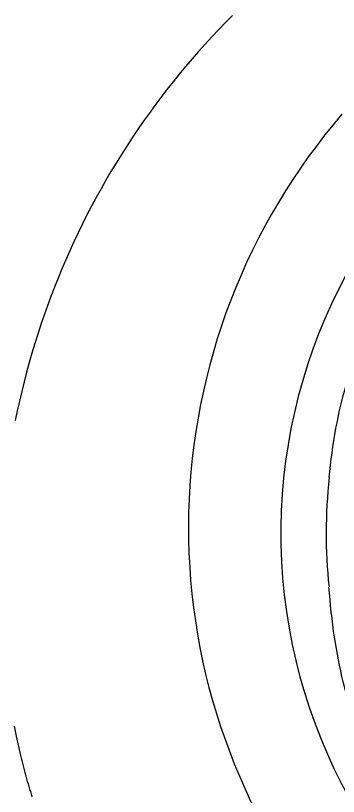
# Model space of a CAD drawing. Extents: x 941 to 1034, y 781 to 934.
# Drawn here: x 980.794 to 982.542, y 804.088 to 808.316 of the extents above; entities that cross this region are included whole.
import ezdxf

# ---------------------------------------------------------------- set-up
doc = ezdxf.new("R2010")
doc.units = 0
doc.header["$MEASUREMENT"] = 0
doc.layers.add('1', color=4, linetype='Continuous')

# ---------------------------------------------------------------- blocks, each defined once
blk = doc.blocks.new('main_control')
at = {"color": 4, "linetype": 'Continuous'}
blk.add_arc((8.171, 15.6926), 2.952, 127.2, 238.6532, dxfattribs=at)
at = {"color": 3, "linetype": 'Continuous'}
blk.add_arc((8.171, 15.6926), 2.7062, 173.5754, 186.1241, dxfattribs=at)
for points, knots in [([(5.4818, 15.9954), (5.4896, 16.085), (5.5121, 16.2542), (5.5676, 16.4907), (5.6374, 16.6966), (5.7134, 16.8765), (5.7914, 17.0359), (5.8693, 17.1792), (5.9462, 17.3078), (6.0206, 17.4217), (6.091, 17.5207), (6.1579, 17.6083), (6.2248, 17.6903), (6.2963, 17.771), (6.3731, 17.8492), (6.4275, 17.8991), (6.4545, 17.9226)], [0, 0, 0, 0, 0.269667, 0.511314, 0.72764, 0.921045, 1.096914, 1.259492, 1.410405, 1.54628, 1.667459, 1.77496, 1.876929, 1.984579, 2.098299, 2.205753, 2.205753, 2.205753, 2.205753]), ([(6.6982, 13.2999), (6.6781, 13.3126), (6.64, 13.3376), (6.5846, 13.3753), (6.5313, 13.4134), (6.4772, 13.4548), (6.4205, 13.5016), (6.3605, 13.5547), (6.2971, 13.615), (6.2305, 13.6831), (6.1606, 13.7598), (6.0877, 13.8464), (6.0121, 13.9441), (5.9337, 14.0542), (5.8525, 14.1787), (5.7694, 14.3215), (5.688, 14.4872), (5.6143, 14.6785), (5.5523, 14.8955), (5.5052, 15.1399), (5.4869, 15.3126), (5.4802, 15.4039)], [0, 0, 0, 0, 0.071373, 0.136709, 0.200862, 0.268079, 0.341183, 0.421184, 0.508438, 0.603511, 0.706987, 0.819663, 0.942964, 1.077478, 1.225002, 1.38901, 1.572734, 1.778024, 2.003235, 2.248993, 2.52367, 2.52367, 2.52367, 2.52367])]:
    blk.add_open_spline(points, degree=3, knots=knots, dxfattribs=at)
blk = doc.blocks.new('ENVOY')
at = {"layer": '1', "color": 3, "linetype": 'Continuous'}
for points in [[(40.5913, 6.7482), (40.5534, 6.7101), (40.5161, 6.6716), (40.4792, 6.6326), (40.4428, 6.5931), (40.4069, 6.5531), (40.3716, 6.5127), (40.3367, 6.4719), (40.3024, 6.4306), (40.2685, 6.3888), (40.2353, 6.3467), (40.2025, 6.3041), (40.1703, 6.2611), (40.1386, 6.2177), (40.1075, 6.1739), (40.0769, 6.1297), (40.0468, 6.0852), (40.0174, 6.0403), (39.9885, 5.995), (39.9602, 5.9493), (39.9324, 5.9033), (39.9053, 5.8569), (39.8787, 5.8102), (39.8527, 5.7632), (39.8273, 5.7158), (39.8025, 5.6681), (39.7783, 5.6202), (39.7547, 5.5719), (39.7317, 5.5233), (39.7093, 5.4744), (39.6875, 5.4253), (39.6664, 5.3758), (39.6458, 5.3262), (39.6259, 5.2762), (39.6066, 5.226), (39.588, 5.1756), (39.5699, 5.125), (39.5525, 5.0741), (39.5358, 5.023), (39.5197, 4.9717), (39.5042, 4.9202), (39.4894, 4.8686), (39.4752, 4.8167), (39.4617, 4.7647), (39.4488, 4.7125), (39.4366, 4.6601), (39.425, 4.6076), (39.4141, 4.5549)], [(39.4086, 2.8992), (39.4192, 2.8465), (39.4425, 2.7417)], [(39.4425, 2.7417), (39.4442, 2.7346), (39.4459, 2.7275), (39.4476, 2.7204), (39.4493, 2.7134), (39.4511, 2.7063), (39.4528, 2.6993), (39.4546, 2.6922), (39.4564, 2.6852), (39.4582, 2.6781), (39.46, 2.6711), (39.4619, 2.6641), (39.4638, 2.657), (39.4656, 2.65), (39.4675, 2.643), (39.4694, 2.636), (39.4714, 2.629), (39.4733, 2.622), (39.4753, 2.615), (39.4773, 2.608), (39.4793, 2.6011), (39.4813, 2.5941), (39.4833, 2.5871), (39.4854, 2.5802), (39.4874, 2.5732), (39.4895, 2.5663), (39.4916, 2.5594), (39.4937, 2.5524), (39.4958, 2.5455), (39.498, 2.5386), (39.5002, 2.5317), (39.5023, 2.5248), (39.5045, 2.518)]]:
    blk.add_lwpolyline(points, dxfattribs=at)
at = {"layer": '1', "color": 2, "linetype": 'Continuous'}
for points in [[(41.1833, 6.2131), (41.1358, 6.1568), (41.0896, 6.0995), (41.0446, 6.0412), (41.0009, 5.982), (40.9584, 5.9218), (40.9173, 5.8607), (40.8774, 5.7987), (40.8389, 5.7359), (40.8018, 5.6722), (40.766, 5.6078), (40.7316, 5.5426), (40.6986, 5.4767), (40.6671, 5.4102), (40.6369, 5.3429), (40.6082, 5.275), (40.581, 5.2066), (40.5552, 5.1375), (40.531, 5.0679), (40.5083, 4.9978), (40.4871, 4.9273), (40.4674, 4.8563), (40.4492, 4.7849), (40.4326, 4.7131), (40.4175, 4.641), (40.4039, 4.5686), (40.3919, 4.496), (40.3815, 4.4231), (40.3726, 4.35), (40.3653, 4.2767), (40.3596, 4.2034), (40.3555, 4.1299), (40.3529, 4.0564), (40.3519, 3.9829), (40.3526, 3.9094), (40.3548, 3.8359), (40.3586, 3.7625), (40.3639, 3.6892), (40.3709, 3.616), (40.3794, 3.543), (40.3894, 3.4702), (40.401, 3.3976), (40.4142, 3.3253), (40.4289, 3.2532), (40.4452, 3.1815), (40.4629, 3.11), (40.4822, 3.039), (40.5255, 2.8982)], [(40.5255, 2.8982), (40.5998, 2.6953), (40.6885, 2.4938), (40.7916, 2.2953), (40.9093, 2.1012), (41.0412, 1.913), (41.1869, 1.7323), (41.3457, 1.5605), (41.5168, 1.399), (41.6992, 1.2491), (41.8916, 1.1118), (42.0927, 0.9882), (42.3009, 0.879), (42.5148, 0.7847), (42.953, 0.642)]]:
    blk.add_lwpolyline(points, dxfattribs=at)
at = {"layer": '1', "color": 1}
blk.add_blockref('main_control', (35.6329, -11.7497), dxfattribs=at)

msp = doc.modelspace()

# ---------------------------------------------------------------- block references
at = {"layer": '1'}
msp.add_blockref('ENVOY', (941.3783, 801.5681), dxfattribs=at)

doc.saveas('drawing.dxf')
